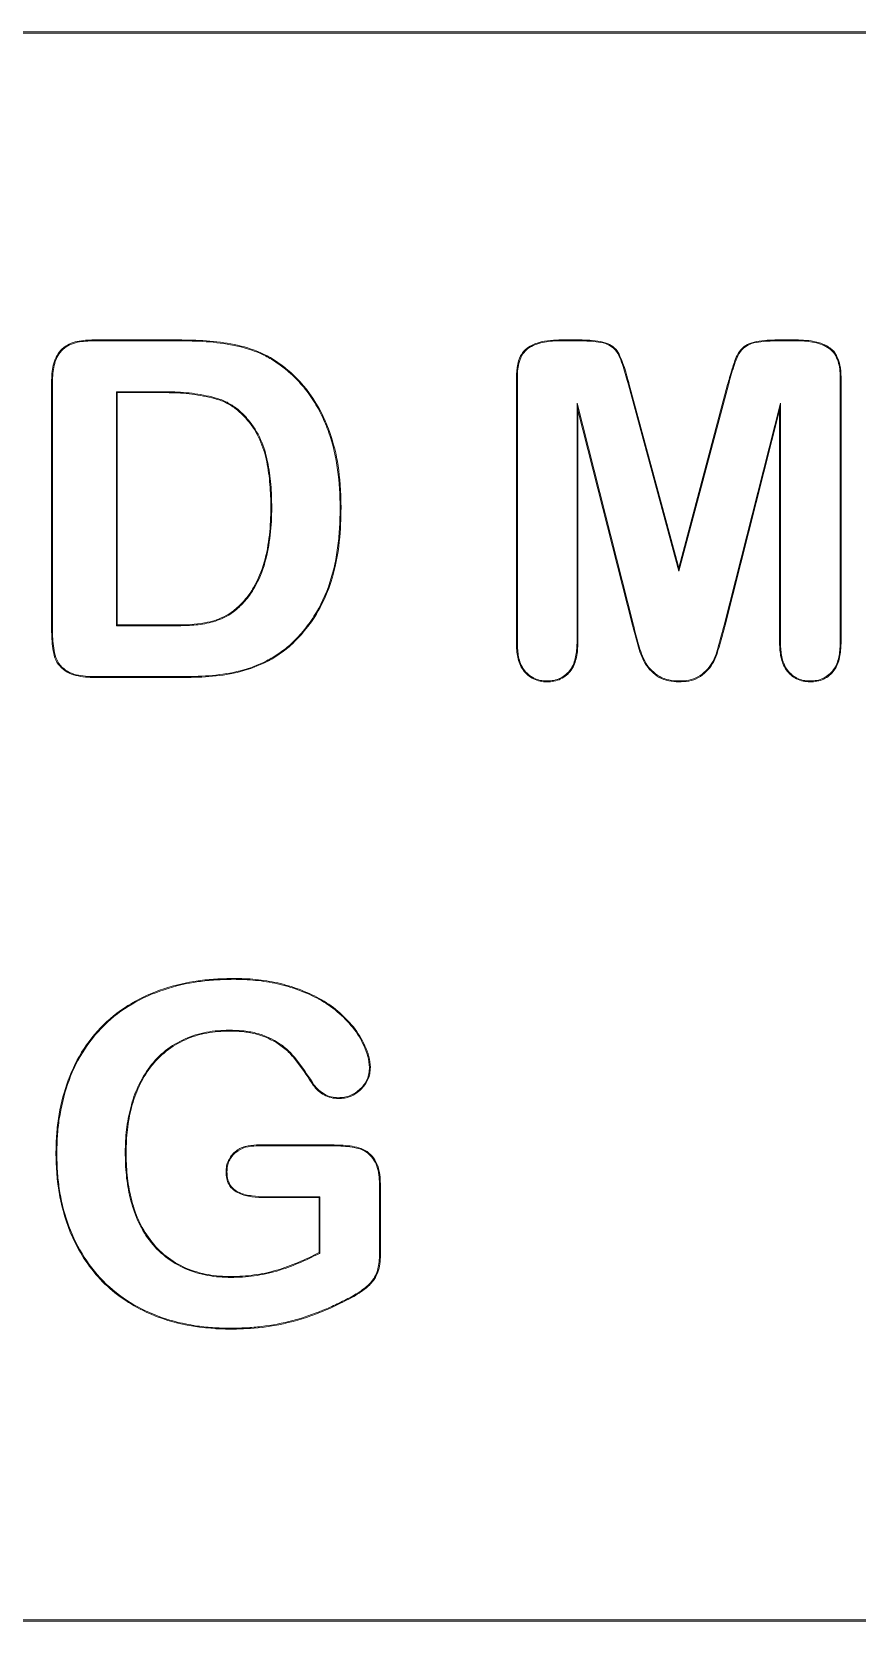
# Model space of a CAD drawing. Header units: millimetres. Extents: x 14 to 1104, y 14 to 850.
# Drawn here: x 223.49 to 231.79, y 177.63 to 193.63 of the extents above; entities that cross this region are included whole.
import ezdxf

# ---------------------------------------------------------------- set-up
doc = ezdxf.new("R2010")
doc.units = ezdxf.units.MM
doc.header["$LTSCALE"] = 4
doc.layers.add('Visible (ANSI)', color=7, linetype='Continuous', lineweight=9)
doc.layers.add('Visible Narrow (ANSI)', color=7, linetype='Continuous', lineweight=9)

msp = doc.modelspace()

# ---------------------------------------------------------------- linework, layer by layer
at = {"layer": 'Visible (ANSI)'}
for p, q in [((237.76, 193.634), (201.76, 193.634)), ((237.76, 193.621), (201.76, 193.621)), ((224.093, 190.532), (224.998, 190.532)), ((224.093, 190.523), (224.093, 190.532)), ((224.093, 190.523), (224.998, 190.523)), ((228.79, 190.532), (229.001, 190.532)), ((228.79, 190.523), (228.79, 190.532)), ((228.79, 190.523), (229.001, 190.523)), ((230.99, 190.532), (231.203, 190.532)), ((230.99, 190.523), (231.203, 190.523)), ((231.203, 190.523), (231.203, 190.532)), ((223.688, 187.619), (223.688, 190.11)), ((223.696, 190.11), (223.688, 190.11)), ((223.696, 187.619), (223.696, 190.11)), ((226.057, 190.225), (226.063, 190.232)), ((228.365, 187.477), (228.365, 190.155)), ((228.374, 190.155), (228.365, 190.155)), ((228.374, 187.478), (228.374, 190.155)), ((229.5, 190.082), (229.997, 188.237)), ((229.997, 188.237), (230.489, 190.082)), ((231.621, 190.155), (231.63, 190.155)), ((231.621, 190.155), (231.621, 187.478)), ((231.63, 190.155), (231.63, 187.477)), ((224.341, 190.011), (224.341, 187.655)), ((224.811, 190.011), (224.341, 190.011)), ((224.341, 190.011), (224.349, 190.002)), ((224.811, 190.002), (224.349, 190.002)), ((224.349, 190.002), (224.349, 187.664)), ((229.491, 190.079), (229.998, 188.204)), ((229.998, 188.204), (230.497, 190.079)), ((228.974, 189.896), (228.983, 189.826)), ((228.974, 189.896), (228.974, 187.48)), ((229.541, 187.662), (228.974, 189.896)), ((229.532, 187.66), (228.983, 189.826)), ((228.983, 189.826), (228.983, 187.48)), ((231.021, 189.896), (230.454, 187.662)), ((231.012, 189.826), (230.463, 187.66)), ((231.021, 189.896), (231.012, 189.826)), ((231.012, 187.48), (231.012, 189.826)), ((231.021, 187.48), (231.021, 189.896)), ((225.903, 188.846), (225.894, 188.846)), ((226.591, 188.841), (226.6, 188.841)), ((229.998, 188.204), (229.997, 188.237)), ((225.548, 187.819), (225.542, 187.826)), ((224.341, 187.655), (224.349, 187.664)), ((224.341, 187.655), (224.88, 187.655)), ((224.349, 187.664), (224.88, 187.664)), ((229.541, 187.662), (229.532, 187.66)), ((226.085, 187.461), (226.091, 187.455)), ((228.374, 187.478), (228.365, 187.477)), ((228.974, 187.48), (228.983, 187.48)), ((231.021, 187.48), (231.012, 187.48)), ((231.621, 187.478), (231.63, 187.477)), ((225.022, 187.143), (224.124, 187.143)), ((225.022, 187.134), (224.124, 187.134)), ((228.672, 187.099), (228.672, 187.09)), ((229.997, 187.099), (229.997, 187.09)), ((231.318, 187.099), (231.318, 187.09)), ((225.517, 184.096), (225.517, 184.104)), ((225.475, 183.584), (225.475, 183.575)), ((226.886, 183.209), (226.895, 183.209)), ((226.328, 183.035), (226.321, 183.03)), ((226.574, 182.904), (226.574, 182.895)), ((225.75, 182.428), (226.531, 182.428)), ((225.75, 182.419), (225.75, 182.428)), ((225.75, 182.419), (226.531, 182.419)), ((223.74, 182.339), (223.732, 182.339)), ((224.429, 182.357), (224.438, 182.357)), ((225.452, 182.159), (225.444, 182.159)), ((226.988, 182.015), (226.997, 182.015)), ((226.988, 182.015), (226.988, 181.362)), ((226.997, 182.015), (226.997, 181.362)), ((226.388, 181.907), (225.839, 181.907)), ((226.379, 181.898), (225.839, 181.898)), ((226.388, 181.907), (226.379, 181.898)), ((226.379, 181.345), (226.379, 181.898)), ((226.388, 181.34), (226.388, 181.907)), ((226.388, 181.34), (226.379, 181.345)), ((225.493, 181.095), (225.493, 181.104)), ((226.705, 180.9), (226.709, 180.892)), ((225.482, 180.583), (225.482, 180.574)), ((201.76, 177.647), (237.76, 177.647)), ((201.76, 177.634), (237.76, 177.634))]:
    msp.add_line(p, q, dxfattribs=at)
for points, knots in [([(223.688, 190.11), (223.689, 190.166), (223.692, 190.223), (223.719, 190.333), (223.741, 190.387), (223.819, 190.47), (223.871, 190.497), (223.98, 190.527), (224.037, 190.53), (224.093, 190.532)], [0, 0, 0, 0, 0.0001685758, 0.0001685758, 0.0003371515, 0.0003371515, 0.0005057273, 0.0005057273, 0.0006743031, 0.0006743031, 0.0006743031, 0.0006743031]), ([(223.696, 190.11), (223.698, 190.166), (223.701, 190.222), (223.727, 190.33), (223.749, 190.382), (223.824, 190.462), (223.874, 190.488), (223.981, 190.518), (224.037, 190.521), (224.093, 190.523)], [0, 0, 0, 0, 0.0001652819, 0.0001652819, 0.0003306938, 0.0003306938, 0.0004961057, 0.0004961057, 0.0006613848, 0.0006613848, 0.0006613848, 0.0006613848]), ([(224.998, 190.532), (225.092, 190.53), (225.187, 190.528), (225.375, 190.512), (225.468, 190.499), (225.652, 190.458), (225.742, 190.428), (225.869, 190.366), (225.91, 190.343), (225.989, 190.29), (226.026, 190.261), (226.063, 190.232)], [0, 0, 0, 0, 0.000283244, 0.000283244, 0.000566487, 0.000566487, 0.000849731, 0.000849731, 0.000991353, 0.000991353, 0.001132975, 0.001132975, 0.001132975, 0.001132975]), ([(224.998, 190.523), (225.092, 190.522), (225.186, 190.52), (225.373, 190.503), (225.467, 190.49), (225.65, 190.45), (225.739, 190.42), (225.865, 190.359), (225.906, 190.335), (225.983, 190.283), (226.02, 190.254), (226.057, 190.225)], [0, 0, 0, 0, 0.000281739, 0.000281739, 0.00056354, 0.00056354, 0.000845341, 0.000845341, 0.000986241, 0.000986241, 0.001126874, 0.001126874, 0.001126874, 0.001126874]), ([(228.365, 190.155), (228.366, 190.2), (228.368, 190.245), (228.388, 190.334), (228.404, 190.368), (228.424, 190.401), (228.441, 190.427), (228.486, 190.46), (228.511, 190.476), (228.635, 190.526), (228.725, 190.53), (228.79, 190.532)], [0, 0, 0, 0, 0.01342272, 0.01342272, 0.02764554, 0.02764554, 0.03441325, 0.03441325, 0.03679901, 0.03679901, 0.04184567, 0.04184567, 0.04184567, 0.04184567]), ([(228.374, 190.155), (228.375, 190.21), (228.378, 190.264), (228.402, 190.341), (228.413, 190.366), (228.441, 190.41), (228.459, 190.429), (228.524, 190.476), (228.576, 190.495), (228.681, 190.519), (228.735, 190.522), (228.79, 190.523)], [0, 0, 0, 0, 0.0001583863, 0.0001583863, 0.0002376394, 0.0002376394, 0.0003168925, 0.0003168925, 0.0004753987, 0.0004753987, 0.0006337905, 0.0006337905, 0.0006337905, 0.0006337905]), ([(229.001, 190.532), (229.069, 190.531), (229.139, 190.53), (229.245, 190.51), (229.273, 190.501), (229.322, 190.475), (229.344, 190.46), (229.382, 190.418), (229.395, 190.394), (229.446, 190.287), (229.489, 190.123), (229.5, 190.082)], [0, 0, 0, 0, 0.02035128, 0.02035128, 0.03050586, 0.03050586, 0.0384537, 0.0384537, 0.04572824, 0.04572824, 0.07078697, 0.07078697, 0.07078697, 0.07078697]), ([(229.001, 190.523), (229.065, 190.522), (229.129, 190.521), (229.223, 190.506), (229.254, 190.499), (229.31, 190.473), (229.336, 190.455), (229.377, 190.41), (229.392, 190.382), (229.417, 190.324), (229.428, 190.294), (229.458, 190.203), (229.475, 190.141), (229.491, 190.079), (229.491, 190.079), (229.491, 190.079), (229.491, 190.079), (229.491, 190.079), (229.491, 190.079), (229.491, 190.079)], [0, 0, 0, 0, 0.0001896166, 0.0001896166, 0.0002844516, 0.0002844516, 0.0003792866, 0.0003792866, 0.0004741216, 0.0004741216, 0.0005689565, 0.0005689565, 0.0007586265, 0.0007586265, 0.0007586265, 0.0007586405, 0.0007586405, 0.0007586405, 0.0007586546, 0.0007586546, 0.0007586546, 0.0007586546]), ([(230.489, 190.082), (230.501, 190.126), (230.514, 190.175), (230.549, 190.287), (230.563, 190.332), (230.6, 190.407), (230.616, 190.427), (230.645, 190.459), (230.666, 190.475), (230.717, 190.501), (230.745, 190.51), (230.852, 190.53), (230.922, 190.531), (230.99, 190.532)], [0.000001, 0.000001, 0.000001, 0.000001, 0.01366571, 0.01366571, 0.02266913, 0.02266913, 0.02970539, 0.02970539, 0.04058481, 0.04058481, 0.05338673, 0.05338673, 0.07964834, 0.07964834, 0.07964834, 0.07964834]), ([(230.497, 190.079), (230.497, 190.079), (230.497, 190.079), (230.497, 190.079), (230.497, 190.079), (230.497, 190.079), (230.497, 190.079), (230.514, 190.141), (230.531, 190.203), (230.561, 190.294), (230.572, 190.325), (230.597, 190.383), (230.613, 190.41), (230.654, 190.456), (230.68, 190.474), (230.737, 190.499), (230.768, 190.506), (230.862, 190.521), (230.926, 190.522), (230.99, 190.523)], [0, 0, 0, 0, 0.0000000141, 0.0000000141, 0.0000000141, 0.0000000282, 0.0000000282, 0.0000000282, 0.0001904265, 0.0001904265, 0.0002856256, 0.0002856256, 0.0003808247, 0.0003808247, 0.0004760239, 0.0004760239, 0.000571223, 0.000571223, 0.0007615669, 0.0007615669, 0.0007615669, 0.0007615669]), ([(231.203, 190.532), (231.268, 190.53), (231.339, 190.526), (231.45, 190.491), (231.486, 190.475), (231.553, 190.427), (231.567, 190.405), (231.584, 190.377), (231.606, 190.34), (231.628, 190.235), (231.629, 190.205), (231.63, 190.155)], [0, 0, 0, 0, 0.01971727, 0.01971727, 0.02956218, 0.02956218, 0.0405596, 0.0405596, 0.05318829, 0.05318829, 0.06177753, 0.06177753, 0.06177753, 0.06177753]), ([(231.203, 190.523), (231.257, 190.522), (231.312, 190.519), (231.417, 190.495), (231.469, 190.476), (231.534, 190.429), (231.553, 190.411), (231.581, 190.366), (231.593, 190.342), (231.608, 190.29), (231.614, 190.264), (231.62, 190.21), (231.621, 190.183), (231.621, 190.155)], [0, 0, 0, 0, 0.0001602843, 0.0001602843, 0.0003206843, 0.0003206843, 0.0004008843, 0.0004008843, 0.0004810843, 0.0004810843, 0.0005612843, 0.0005612843, 0.0006413547, 0.0006413547, 0.0006413547, 0.0006413547]), ([(226.057, 190.225), (226.105, 190.182), (226.151, 190.139), (226.236, 190.044), (226.275, 189.993), (226.345, 189.887), (226.377, 189.831), (226.433, 189.716), (226.457, 189.657), (226.52, 189.476), (226.547, 189.35), (226.584, 189.097), (226.59, 188.969), (226.591, 188.841)], [0, 0, 0, 0, 0.000189975, 0.000189975, 0.000380216, 0.000380216, 0.000570457, 0.000570457, 0.000760698, 0.000760698, 0.00114118, 0.00114118, 0.001521558, 0.001521558, 0.001521558, 0.001521558]), ([(226.063, 190.232), (226.144, 190.159), (226.229, 190.078), (226.404, 189.814), (226.452, 189.698), (226.564, 189.377), (226.596, 189.182), (226.6, 188.841)], [0, 0, 0, 0, 0.0328079, 0.0328079, 0.0649716, 0.0649716, 0.1387206, 0.1387206, 0.1387206, 0.1387206]), ([(225.903, 188.846), (225.903, 188.846), (225.903, 188.846), (225.903, 188.846), (225.902, 188.923), (225.9, 189.001), (225.887, 189.155), (225.877, 189.232), (225.845, 189.384), (225.823, 189.459), (225.759, 189.602), (225.716, 189.668), (225.642, 189.758), (225.615, 189.786), (225.557, 189.839), (225.525, 189.862), (225.458, 189.903), (225.422, 189.92), (225.349, 189.946), (225.311, 189.956), (225.197, 189.982), (225.121, 189.994), (224.966, 190.008), (224.889, 190.01), (224.812, 190.011), (224.811, 190.011), (224.811, 190.011), (224.811, 190.011)], [0, 0, 0, 0, 0.000000097, 0.000000097, 0.000000097, 0.00023111, 0.00023111, 0.000462123, 0.000462123, 0.000693135, 0.000693135, 0.000924148, 0.000924148, 0.001039654, 0.001039654, 0.001155161, 0.001155161, 0.001270667, 0.001270667, 0.001386173, 0.001386173, 0.001617186, 0.001617186, 0.001848199, 0.001848199, 0.001848199, 0.001848257, 0.001848257, 0.001848257, 0.001848257]), ([(225.894, 188.846), (225.893, 188.923), (225.891, 189), (225.878, 189.154), (225.868, 189.231), (225.837, 189.382), (225.814, 189.456), (225.752, 189.598), (225.709, 189.663), (225.635, 189.752), (225.609, 189.78), (225.551, 189.832), (225.52, 189.855), (225.454, 189.895), (225.419, 189.912), (225.346, 189.937), (225.309, 189.947), (225.196, 189.973), (225.12, 189.985), (224.966, 190), (224.889, 190.001), (224.811, 190.002)], [0, 0, 0, 0, 0.000229291, 0.000229291, 0.000458582, 0.000458582, 0.000687872, 0.000687872, 0.000917163, 0.000917163, 0.001031809, 0.001031809, 0.001146454, 0.001146454, 0.001261099, 0.001261099, 0.001375745, 0.001375745, 0.001605036, 0.001605036, 0.001834326, 0.001834326, 0.001834326, 0.001834326]), ([(225.542, 187.826), (225.577, 187.857), (225.611, 187.889), (225.67, 187.96), (225.696, 187.999), (225.766, 188.119), (225.802, 188.206), (225.852, 188.384), (225.869, 188.476), (225.89, 188.66), (225.892, 188.753), (225.894, 188.846)], [0, 0, 0, 0, 0.000138475, 0.000138475, 0.000276949, 0.000276949, 0.000553899, 0.000553899, 0.000830848, 0.000830848, 0.001107798, 0.001107798, 0.001107798, 0.001107798]), ([(225.548, 187.819), (225.548, 187.819), (225.548, 187.819), (225.548, 187.819), (225.582, 187.85), (225.617, 187.882), (225.677, 187.955), (225.703, 187.994), (225.774, 188.115), (225.81, 188.203), (225.86, 188.383), (225.877, 188.475), (225.899, 188.66), (225.901, 188.753), (225.903, 188.846), (225.903, 188.846), (225.903, 188.846), (225.903, 188.846)], [0, 0, 0, 0, 0.000000205, 0.000000205, 0.000000205, 0.000139592, 0.000139592, 0.000278979, 0.000278979, 0.000557752, 0.000557752, 0.000836525, 0.000836525, 0.001115298, 0.001115298, 0.001115298, 0.001115396, 0.001115396, 0.001115396, 0.001115396]), ([(226.591, 188.841), (226.59, 188.778), (226.589, 188.715), (226.582, 188.588), (226.577, 188.525), (226.552, 188.337), (226.527, 188.213), (226.449, 187.972), (226.395, 187.857), (226.294, 187.697), (226.256, 187.646), (226.176, 187.549), (226.131, 187.505), (226.085, 187.461)], [0, 0, 0, 0, 0.000189254, 0.000189254, 0.000378612, 0.000378612, 0.000757328, 0.000757328, 0.001136044, 0.001136044, 0.001325403, 0.001325403, 0.001514457, 0.001514457, 0.001514457, 0.001514457]), ([(226.6, 188.841), (226.597, 188.636), (226.592, 188.384), (226.443, 187.926), (226.377, 187.811), (226.247, 187.606), (226.146, 187.507), (226.091, 187.455)], [0, 0, 0, 0, 0.0617005, 0.0617005, 0.0958238, 0.0958238, 0.1679779, 0.1679779, 0.1679779, 0.1679779]), ([(224.88, 187.664), (225.05, 187.665), (225.133, 187.665), (225.307, 187.699), (225.362, 187.72), (225.468, 187.765), (225.506, 187.795), (225.542, 187.826)], [0.000001, 0.000001, 0.000001, 0.000001, 0.0510871, 0.0510871, 0.0935853, 0.0935853, 0.1897257, 0.1897257, 0.1897257, 0.1897257]), ([(224.88, 187.655), (224.88, 187.655), (224.88, 187.655), (224.88, 187.655), (224.88, 187.655), (224.88, 187.655), (224.88, 187.655), (224.938, 187.655), (224.996, 187.655), (225.113, 187.66), (225.172, 187.664), (225.287, 187.686), (225.344, 187.703), (225.425, 187.737), (225.452, 187.75), (225.502, 187.782), (225.525, 187.8), (225.548, 187.819), (225.548, 187.819), (225.548, 187.819), (225.548, 187.819)], [0, 0, 0, 0, 0.0000000149, 0.0000000149, 0.0000000149, 0.0000000299, 0.0000000299, 0.0000000299, 0.0001763138, 0.0001763138, 0.0003525976, 0.0003525976, 0.0005288815, 0.0005288815, 0.0006170234, 0.0006170234, 0.0007051654, 0.0007051654, 0.0007051654, 0.000705373, 0.000705373, 0.000705373, 0.000705373]), ([(224.124, 187.134), (224.092, 187.135), (224.06, 187.135), (223.996, 187.141), (223.964, 187.147), (223.902, 187.162), (223.871, 187.173), (223.816, 187.205), (223.791, 187.226), (223.749, 187.275), (223.733, 187.303), (223.711, 187.364), (223.706, 187.395), (223.691, 187.49), (223.689, 187.555), (223.688, 187.619)], [0, 0, 0, 0, 0.0000947208, 0.0000947208, 0.0001894415, 0.0001894415, 0.0002841623, 0.0002841623, 0.000378883, 0.000378883, 0.0004736038, 0.0004736038, 0.0005683246, 0.0005683246, 0.0007577661, 0.0007577661, 0.0007577661, 0.0007577661]), ([(224.124, 187.143), (224.092, 187.143), (224.06, 187.144), (223.997, 187.15), (223.966, 187.155), (223.904, 187.17), (223.875, 187.181), (223.821, 187.212), (223.797, 187.232), (223.756, 187.279), (223.741, 187.307), (223.72, 187.366), (223.714, 187.397), (223.7, 187.491), (223.697, 187.555), (223.696, 187.619)], [0, 0, 0, 0, 0.0000929555, 0.0000929555, 0.0001859763, 0.0001859763, 0.000278997, 0.000278997, 0.0003720177, 0.0003720177, 0.0004650384, 0.0004650384, 0.0005580591, 0.0005580591, 0.0007440331, 0.0007440331, 0.0007440331, 0.0007440331]), ([(229.997, 187.09), (229.964, 187.091), (229.93, 187.093), (229.864, 187.108), (229.832, 187.119), (229.772, 187.152), (229.746, 187.173), (229.698, 187.221), (229.677, 187.247), (229.626, 187.335), (229.603, 187.399), (229.566, 187.53), (229.55, 187.595), (229.532, 187.66)], [0, 0, 0, 0, 0.0001006577, 0.0001006577, 0.0002013154, 0.0002013154, 0.0003019731, 0.0003019731, 0.0004026308, 0.0004026308, 0.0006039462, 0.0006039462, 0.0008052617, 0.0008052617, 0.0008052617, 0.0008052617]), ([(229.997, 187.099), (229.964, 187.1), (229.931, 187.102), (229.866, 187.116), (229.835, 187.127), (229.778, 187.159), (229.751, 187.18), (229.704, 187.226), (229.684, 187.252), (229.634, 187.339), (229.611, 187.402), (229.575, 187.532), (229.558, 187.597), (229.541, 187.662)], [0, 0, 0, 0, 0.0000989188, 0.0000989188, 0.0001981084, 0.0001981084, 0.0002972979, 0.0002972979, 0.0003964874, 0.0003964874, 0.0005948665, 0.0005948665, 0.0007931577, 0.0007931577, 0.0007931577, 0.0007931577]), ([(230.454, 187.662), (230.438, 187.597), (230.42, 187.531), (230.383, 187.401), (230.366, 187.335), (230.314, 187.25), (230.292, 187.225), (230.245, 187.177), (230.22, 187.156), (230.161, 187.125), (230.13, 187.114), (230.065, 187.101), (230.031, 187.1), (229.997, 187.099)], [0, 0, 0, 0, 0.0002008117, 0.0002008117, 0.0004016233, 0.0004016233, 0.0005020292, 0.0005020292, 0.000602435, 0.000602435, 0.0007028408, 0.0007028408, 0.0008029738, 0.0008029738, 0.0008029738, 0.0008029738]), ([(230.463, 187.66), (230.446, 187.594), (230.429, 187.529), (230.391, 187.399), (230.374, 187.331), (230.321, 187.245), (230.299, 187.219), (230.251, 187.17), (230.225, 187.149), (230.165, 187.116), (230.132, 187.105), (230.065, 187.092), (230.031, 187.091), (229.997, 187.09)], [0, 0, 0, 0, 0.0002036195, 0.0002036195, 0.0004072389, 0.0004072389, 0.0005090487, 0.0005090487, 0.0006108584, 0.0006108584, 0.0007126681, 0.0007126681, 0.0008144779, 0.0008144779, 0.0008144779, 0.0008144779]), ([(226.085, 187.461), (226.049, 187.431), (226.012, 187.401), (225.934, 187.348), (225.893, 187.324), (225.767, 187.259), (225.678, 187.226), (225.403, 187.154), (225.211, 187.145), (225.022, 187.143)], [0, 0, 0, 0, 0.000141036, 0.000141036, 0.000282375, 0.000282375, 0.000565051, 0.000565051, 0.001130356, 0.001130356, 0.001130356, 0.001130356]), ([(226.091, 187.455), (226.054, 187.424), (226.017, 187.394), (225.938, 187.341), (225.898, 187.316), (225.77, 187.251), (225.681, 187.218), (225.404, 187.145), (225.211, 187.136), (225.022, 187.134)], [0, 0, 0, 0, 0.000142077, 0.000142077, 0.000284153, 0.000284153, 0.000568306, 0.000568306, 0.001136612, 0.001136612, 0.001136612, 0.001136612]), ([(228.672, 187.09), (228.649, 187.091), (228.626, 187.092), (228.58, 187.102), (228.558, 187.11), (228.495, 187.14), (228.458, 187.172), (228.405, 187.248), (228.388, 187.293), (228.368, 187.384), (228.366, 187.431), (228.365, 187.477)], [0, 0, 0, 0, 0.0000690452, 0.0000690452, 0.0001380905, 0.0001380905, 0.0002761809, 0.0002761809, 0.0004142714, 0.0004142714, 0.0005523618, 0.0005523618, 0.0005523618, 0.0005523618]), ([(228.672, 187.099), (228.649, 187.1), (228.626, 187.101), (228.582, 187.11), (228.561, 187.118), (228.5, 187.148), (228.465, 187.178), (228.413, 187.252), (228.396, 187.296), (228.377, 187.385), (228.375, 187.431), (228.374, 187.478)], [0, 0, 0, 0, 0.0000669143, 0.0000669143, 0.0001342671, 0.0001342671, 0.0002689726, 0.0002689726, 0.000403678, 0.000403678, 0.0005382467, 0.0005382467, 0.0005382467, 0.0005382467]), ([(228.983, 187.48), (228.981, 187.433), (228.979, 187.385), (228.959, 187.294), (228.943, 187.248), (228.888, 187.171), (228.852, 187.139), (228.788, 187.109), (228.766, 187.101), (228.719, 187.092), (228.696, 187.091), (228.672, 187.09)], [0, 0, 0, 0, 0.0001402475, 0.0001402475, 0.0002804951, 0.0002804951, 0.0004207426, 0.0004207426, 0.0004908664, 0.0004908664, 0.0005609902, 0.0005609902, 0.0005609902, 0.0005609902]), ([(228.974, 187.48), (228.972, 187.433), (228.97, 187.386), (228.95, 187.296), (228.935, 187.252), (228.882, 187.178), (228.846, 187.147), (228.785, 187.117), (228.763, 187.11), (228.719, 187.101), (228.696, 187.1), (228.672, 187.099)], [0, 0, 0, 0, 0.0001369737, 0.0001369737, 0.0002740748, 0.0002740748, 0.000411176, 0.000411176, 0.0004797265, 0.0004797265, 0.0005478338, 0.0005478338, 0.0005478338, 0.0005478338]), ([(231.318, 187.09), (231.294, 187.091), (231.271, 187.093), (231.226, 187.102), (231.203, 187.11), (231.141, 187.142), (231.105, 187.174), (231.052, 187.25), (231.036, 187.295), (231.016, 187.386), (231.014, 187.433), (231.012, 187.48)], [0, 0, 0, 0, 0.0000689897, 0.0000689897, 0.0001379793, 0.0001379793, 0.0002759587, 0.0002759587, 0.000413938, 0.000413938, 0.0005519173, 0.0005519173, 0.0005519173, 0.0005519173]), ([(231.318, 187.099), (231.295, 187.1), (231.272, 187.101), (231.228, 187.11), (231.207, 187.118), (231.146, 187.149), (231.111, 187.18), (231.06, 187.254), (231.044, 187.298), (231.025, 187.387), (231.023, 187.433), (231.021, 187.48)], [0, 0, 0, 0, 0.0000668318, 0.0000668318, 0.0001341055, 0.0001341055, 0.0002686529, 0.0002686529, 0.0004032003, 0.0004032003, 0.0005376178, 0.0005376178, 0.0005376178, 0.0005376178]), ([(231.621, 187.478), (231.62, 187.431), (231.618, 187.384), (231.598, 187.294), (231.582, 187.25), (231.529, 187.176), (231.492, 187.146), (231.431, 187.116), (231.409, 187.109), (231.364, 187.101), (231.341, 187.1), (231.318, 187.099)], [0, 0, 0, 0, 0.0001371447, 0.0001371447, 0.0002744218, 0.0002744218, 0.000411699, 0.000411699, 0.0004803375, 0.0004803375, 0.0005485286, 0.0005485286, 0.0005485286, 0.0005485286]), ([(231.63, 187.477), (231.629, 187.431), (231.626, 187.383), (231.606, 187.291), (231.59, 187.246), (231.535, 187.17), (231.498, 187.138), (231.434, 187.108), (231.411, 187.101), (231.365, 187.092), (231.341, 187.091), (231.318, 187.09)], [0, 0, 0, 0, 0.0001404333, 0.0001404333, 0.0002808665, 0.0002808665, 0.0004212998, 0.0004212998, 0.0004915164, 0.0004915164, 0.0005617331, 0.0005617331, 0.0005617331, 0.0005617331]), ([(223.732, 182.339), (223.733, 182.399), (223.734, 182.458), (223.742, 182.576), (223.748, 182.635), (223.775, 182.811), (223.802, 182.927), (223.879, 183.151), (223.929, 183.26), (224.052, 183.462), (224.126, 183.556), (224.296, 183.722), (224.391, 183.794), (224.595, 183.914), (224.704, 183.962), (224.929, 184.037), (225.045, 184.064), (225.221, 184.089), (225.28, 184.095), (225.398, 184.102), (225.457, 184.103), (225.517, 184.104)], [0, 0, 0, 0, 0.000177263, 0.000177263, 0.000354525, 0.000354525, 0.000709051, 0.000709051, 0.001063576, 0.001063576, 0.001418102, 0.001418102, 0.001772627, 0.001772627, 0.002127153, 0.002127153, 0.002481678, 0.002481678, 0.002658941, 0.002658941, 0.002836204, 0.002836204, 0.002836204, 0.002836204]), ([(223.74, 182.339), (223.742, 182.399), (223.743, 182.458), (223.751, 182.575), (223.757, 182.634), (223.783, 182.809), (223.811, 182.924), (223.887, 183.148), (223.936, 183.256), (224.059, 183.457), (224.133, 183.55), (224.301, 183.715), (224.396, 183.787), (224.599, 183.906), (224.707, 183.954), (224.931, 184.029), (225.047, 184.055), (225.222, 184.081), (225.281, 184.086), (225.398, 184.093), (225.458, 184.094), (225.517, 184.096)], [0, 0, 0, 0, 0.000176224, 0.000176224, 0.000352631, 0.000352631, 0.000705444, 0.000705444, 0.001058257, 0.001058257, 0.001411069, 0.001411069, 0.001763882, 0.001763882, 0.002116695, 0.002116695, 0.002469508, 0.002469508, 0.002645914, 0.002645914, 0.002822159, 0.002822159, 0.002822159, 0.002822159]), ([(225.517, 184.104), (225.592, 184.103), (225.666, 184.102), (225.815, 184.087), (225.889, 184.075), (226.036, 184.043), (226.107, 184.021), (226.248, 183.969), (226.316, 183.939), (226.513, 183.831), (226.63, 183.732), (226.771, 183.558), (226.81, 183.493), (226.856, 183.391), (226.87, 183.356), (226.889, 183.284), (226.893, 183.246), (226.895, 183.209)], [0, 0, 0, 0, 0.000222348, 0.000222348, 0.000444697, 0.000444697, 0.000667045, 0.000667045, 0.000889393, 0.000889393, 0.00133409, 0.00133409, 0.001556438, 0.001556438, 0.001667612, 0.001667612, 0.001778786, 0.001778786, 0.001778786, 0.001778786]), ([(225.517, 184.096), (225.592, 184.094), (225.666, 184.093), (225.814, 184.078), (225.888, 184.067), (226.033, 184.034), (226.105, 184.013), (226.244, 183.961), (226.313, 183.931), (226.508, 183.824), (226.624, 183.726), (226.764, 183.553), (226.802, 183.489), (226.848, 183.388), (226.862, 183.353), (226.88, 183.282), (226.884, 183.246), (226.886, 183.209)], [0, 0, 0, 0, 0.000220538, 0.000220538, 0.000441236, 0.000441236, 0.000661934, 0.000661934, 0.000882632, 0.000882632, 0.001324029, 0.001324029, 0.001544727, 0.001544727, 0.001655076, 0.001655076, 0.001764906, 0.001764906, 0.001764906, 0.001764906]), ([(225.475, 183.584), (225.475, 183.584), (225.474, 183.584), (225.474, 183.584), (225.399, 183.581), (225.323, 183.578), (225.173, 183.55), (225.1, 183.527), (224.961, 183.465), (224.895, 183.426), (224.776, 183.331), (224.723, 183.276), (224.631, 183.155), (224.591, 183.09), (224.528, 182.951), (224.503, 182.88), (224.465, 182.733), (224.45, 182.658), (224.433, 182.508), (224.431, 182.432), (224.429, 182.357), (224.429, 182.357), (224.429, 182.357), (224.429, 182.357)], [0, 0, 0, 0, 0.000000203, 0.000000203, 0.000000203, 0.000225044, 0.000225044, 0.000449885, 0.000449885, 0.000674726, 0.000674726, 0.000899567, 0.000899567, 0.001124408, 0.001124408, 0.001349249, 0.001349249, 0.00157409, 0.00157409, 0.001798931, 0.001798931, 0.001798931, 0.001799091, 0.001799091, 0.001799091, 0.001799091]), ([(225.475, 183.575), (225.399, 183.573), (225.324, 183.569), (225.176, 183.541), (225.103, 183.519), (224.966, 183.457), (224.9, 183.419), (224.782, 183.325), (224.729, 183.27), (224.638, 183.15), (224.599, 183.085), (224.537, 182.948), (224.511, 182.877), (224.473, 182.731), (224.459, 182.657), (224.442, 182.507), (224.439, 182.432), (224.438, 182.357)], [0, 0, 0, 0, 0.000223222, 0.000223222, 0.000446444, 0.000446444, 0.000669665, 0.000669665, 0.000892887, 0.000892887, 0.001116109, 0.001116109, 0.001339331, 0.001339331, 0.001562552, 0.001562552, 0.001785774, 0.001785774, 0.001785774, 0.001785774]), ([(226.328, 183.035), (226.279, 183.109), (226.23, 183.183), (226.149, 183.29), (226.121, 183.325), (226.059, 183.39), (226.024, 183.419), (225.912, 183.495), (225.829, 183.534), (225.698, 183.566), (225.653, 183.573), (225.564, 183.582), (225.519, 183.583), (225.475, 183.584), (225.475, 183.584), (225.475, 183.584), (225.475, 183.584)], [0, 0, 0, 0, 0.000269377, 0.000269377, 0.000404313, 0.000404313, 0.000539249, 0.000539249, 0.000809121, 0.000809121, 0.000944057, 0.000944057, 0.001078994, 0.001078994, 0.001078994, 0.0010792, 0.0010792, 0.0010792, 0.0010792]), ([(226.321, 183.03), (226.272, 183.104), (226.223, 183.178), (226.142, 183.285), (226.114, 183.319), (226.053, 183.384), (226.018, 183.412), (225.908, 183.487), (225.826, 183.526), (225.696, 183.558), (225.652, 183.565), (225.564, 183.573), (225.519, 183.574), (225.475, 183.575)], [0, 0, 0, 0, 0.000267764, 0.000267764, 0.000401646, 0.000401646, 0.000535528, 0.000535528, 0.000803292, 0.000803292, 0.000937174, 0.000937174, 0.001071056, 0.001071056, 0.001071056, 0.001071056]), ([(226.895, 183.209), (226.894, 183.188), (226.892, 183.167), (226.885, 183.126), (226.879, 183.106), (226.855, 183.049), (226.829, 183.015), (226.769, 182.957), (226.734, 182.933), (226.676, 182.91), (226.656, 182.904), (226.615, 182.897), (226.594, 182.896), (226.574, 182.895)], [0, 0, 0, 0, 0.0000617729, 0.0000617729, 0.0001235459, 0.0001235459, 0.0002470917, 0.0002470917, 0.0003706376, 0.0003706376, 0.0004324105, 0.0004324105, 0.0004941834, 0.0004941834, 0.0004941834, 0.0004941834]), ([(226.886, 183.209), (226.885, 183.188), (226.884, 183.168), (226.877, 183.128), (226.871, 183.109), (226.847, 183.053), (226.823, 183.02), (226.764, 182.964), (226.73, 182.941), (226.674, 182.918), (226.654, 182.912), (226.615, 182.906), (226.594, 182.905), (226.574, 182.904)], [0, 0, 0, 0, 0.0000595807, 0.0000595807, 0.0001196713, 0.0001196713, 0.0002398524, 0.0002398524, 0.0003600336, 0.0003600336, 0.0004201242, 0.0004201242, 0.0004797213, 0.0004797213, 0.0004797213, 0.0004797213]), ([(226.574, 182.895), (226.549, 182.897), (226.524, 182.899), (226.476, 182.91), (226.453, 182.92), (226.409, 182.943), (226.388, 182.958), (226.352, 182.991), (226.336, 183.01), (226.321, 183.03)], [0, 0, 0, 0, 0.0000734125, 0.0000734125, 0.0001468251, 0.0001468251, 0.0002202376, 0.0002202376, 0.0002936501, 0.0002936501, 0.0002936501, 0.0002936501]), ([(226.574, 182.904), (226.549, 182.906), (226.525, 182.908), (226.479, 182.918), (226.456, 182.928), (226.414, 182.951), (226.394, 182.964), (226.359, 182.997), (226.343, 183.016), (226.328, 183.035)], [0, 0, 0, 0, 0.0000712781, 0.0000712781, 0.0001430498, 0.0001430498, 0.0002148215, 0.0002148215, 0.000286121, 0.000286121, 0.000286121, 0.000286121]), ([(225.444, 182.159), (225.444, 182.179), (225.445, 182.198), (225.452, 182.235), (225.459, 182.253), (225.483, 182.305), (225.506, 182.336), (225.565, 182.385), (225.6, 182.403), (225.673, 182.424), (225.712, 182.426), (225.75, 182.428)], [0, 0, 0, 0, 0.0000565409, 0.0000565409, 0.0001130819, 0.0001130819, 0.0002261638, 0.0002261638, 0.0003392457, 0.0003392457, 0.0004523276, 0.0004523276, 0.0004523276, 0.0004523276]), ([(225.452, 182.159), (225.453, 182.178), (225.454, 182.197), (225.461, 182.233), (225.467, 182.25), (225.49, 182.301), (225.513, 182.33), (225.57, 182.377), (225.603, 182.395), (225.674, 182.415), (225.712, 182.417), (225.75, 182.419)], [0, 0, 0, 0, 0.0000545096, 0.0000545096, 0.0001093741, 0.0001093741, 0.0002191031, 0.0002191031, 0.000328832, 0.000328832, 0.0004383867, 0.0004383867, 0.0004383867, 0.0004383867]), ([(226.531, 182.428), (226.592, 182.427), (226.653, 182.425), (226.743, 182.41), (226.773, 182.403), (226.83, 182.382), (226.857, 182.367), (226.927, 182.308), (226.959, 182.254), (226.993, 182.137), (226.995, 182.075), (226.997, 182.015)], [0, 0, 0, 0, 0.0001814612, 0.0001814612, 0.0002721918, 0.0002721918, 0.0003629224, 0.0003629224, 0.0005443837, 0.0005443837, 0.0007258449, 0.0007258449, 0.0007258449, 0.0007258449]), ([(226.531, 182.419), (226.592, 182.418), (226.652, 182.416), (226.741, 182.401), (226.77, 182.395), (226.826, 182.374), (226.852, 182.36), (226.919, 182.303), (226.951, 182.25), (226.984, 182.136), (226.986, 182.075), (226.988, 182.015)], [0, 0, 0, 0, 0.0001781673, 0.0001781673, 0.0002672697, 0.0002672697, 0.000356372, 0.000356372, 0.0005345766, 0.0005345766, 0.000712658, 0.000712658, 0.000712658, 0.000712658]), ([(225.482, 180.574), (225.366, 180.577), (225.229, 180.58), (224.931, 180.638), (224.79, 180.676), (224.477, 180.823), (224.327, 180.925), (224.076, 181.179), (223.976, 181.33), (223.83, 181.65), (223.793, 181.793), (223.737, 182.087), (223.734, 182.222), (223.732, 182.339)], [0, 0, 0, 0, 0.0350147, 0.0350147, 0.058747, 0.058747, 0.0843019, 0.0843019, 0.1098671, 0.1098671, 0.1344322, 0.1344322, 0.1730647, 0.1730647, 0.1730647, 0.1730647]), ([(225.482, 180.583), (225.424, 180.584), (225.365, 180.586), (225.249, 180.593), (225.191, 180.6), (225.018, 180.627), (224.905, 180.653), (224.575, 180.77), (224.37, 180.893), (224.043, 181.225), (223.924, 181.431), (223.809, 181.761), (223.783, 181.875), (223.757, 182.048), (223.75, 182.106), (223.743, 182.223), (223.742, 182.281), (223.74, 182.339)], [0, 0, 0, 0, 0.000174154, 0.000174154, 0.000348471, 0.000348471, 0.000697104, 0.000697104, 0.001394369, 0.001394369, 0.002091635, 0.002091635, 0.002440268, 0.002440268, 0.002614584, 0.002614584, 0.002788718, 0.002788718, 0.002788718, 0.002788718]), ([(224.429, 182.357), (224.429, 182.357), (224.429, 182.357), (224.429, 182.356), (224.43, 182.279), (224.432, 182.201), (224.448, 182.046), (224.461, 181.969), (224.516, 181.742), (224.577, 181.594), (224.719, 181.407), (224.774, 181.351), (224.896, 181.253), (224.964, 181.213), (225.108, 181.151), (225.183, 181.128), (225.299, 181.108), (225.338, 181.102), (225.415, 181.097), (225.454, 181.096), (225.493, 181.095), (225.493, 181.095), (225.493, 181.095), (225.493, 181.095)], [0, 0, 0, 0, 0.00000016, 0.00000016, 0.00000016, 0.000232025, 0.000232025, 0.000463891, 0.000463891, 0.000927622, 0.000927622, 0.001159487, 0.001159487, 0.001391352, 0.001391352, 0.001623218, 0.001623218, 0.00173915, 0.00173915, 0.001855083, 0.001855083, 0.001855083, 0.001855261, 0.001855261, 0.001855261, 0.001855261]), ([(224.438, 182.357), (224.439, 182.279), (224.441, 182.202), (224.457, 182.047), (224.47, 181.971), (224.524, 181.745), (224.585, 181.599), (224.726, 181.413), (224.78, 181.357), (224.901, 181.26), (224.968, 181.22), (225.111, 181.159), (225.186, 181.137), (225.3, 181.116), (225.338, 181.111), (225.416, 181.105), (225.455, 181.105), (225.493, 181.104)], [0, 0, 0, 0, 0.000230155, 0.000230155, 0.000460311, 0.000460311, 0.000920622, 0.000920622, 0.001150777, 0.001150777, 0.001380932, 0.001380932, 0.001611088, 0.001611088, 0.001726166, 0.001726166, 0.001841243, 0.001841243, 0.001841243, 0.001841243]), ([(225.839, 181.898), (225.794, 181.899), (225.749, 181.9), (225.659, 181.914), (225.615, 181.923), (225.533, 181.96), (225.496, 181.99), (225.462, 182.048), (225.454, 182.07), (225.446, 182.114), (225.445, 182.137), (225.444, 182.159)], [0, 0, 0, 0, 0.000134755, 0.000134755, 0.0002695101, 0.0002695101, 0.0004042651, 0.0004042651, 0.0004716426, 0.0004716426, 0.0005390201, 0.0005390201, 0.0005390201, 0.0005390201]), ([(225.839, 181.907), (225.794, 181.907), (225.749, 181.909), (225.661, 181.922), (225.617, 181.931), (225.537, 181.967), (225.502, 181.996), (225.47, 182.052), (225.463, 182.073), (225.454, 182.115), (225.453, 182.137), (225.452, 182.159)], [0, 0, 0, 0, 0.0001313952, 0.0001313952, 0.0002628428, 0.0002628428, 0.0003942903, 0.0003942903, 0.0004600141, 0.0004600141, 0.0005253773, 0.0005253773, 0.0005253773, 0.0005253773]), ([(225.493, 181.104), (225.532, 181.105), (225.571, 181.105), (225.648, 181.11), (225.686, 181.114), (225.801, 181.13), (225.877, 181.146), (226.026, 181.189), (226.098, 181.216), (226.241, 181.276), (226.31, 181.31), (226.379, 181.345)], [0, 0, 0, 0, 0.0001158586, 0.0001158586, 0.0002317171, 0.0002317171, 0.0004634342, 0.0004634342, 0.0006951514, 0.0006951514, 0.0009268685, 0.0009268685, 0.0009268685, 0.0009268685]), ([(225.493, 181.095), (225.493, 181.095), (225.493, 181.095), (225.493, 181.095), (225.532, 181.096), (225.571, 181.097), (225.649, 181.101), (225.687, 181.105), (225.803, 181.121), (225.879, 181.137), (226.028, 181.181), (226.101, 181.208), (226.245, 181.268), (226.314, 181.302), (226.383, 181.337), (226.385, 181.338), (226.386, 181.339), (226.388, 181.34)], [0, 0, 0, 0, 0.0000001788, 0.0000001788, 0.0000001788, 0.0001165351, 0.0001165351, 0.0002328914, 0.0002328914, 0.000465604, 0.000465604, 0.0006983166, 0.0006983166, 0.0009310292, 0.0009310292, 0.0009310292, 0.0009363886, 0.0009363886, 0.0009363886, 0.0009363886]), ([(226.988, 181.362), (226.988, 181.313), (226.986, 181.264), (226.97, 181.168), (226.955, 181.122), (226.902, 181.043), (226.866, 181.009), (226.789, 180.95), (226.747, 180.925), (226.705, 180.9)], [0, 0, 0, 0, 0.0001458243, 0.0001458243, 0.0002916807, 0.0002916807, 0.000437537, 0.000437537, 0.0005831554, 0.0005831554, 0.0005831554, 0.0005831554]), ([(226.997, 181.362), (226.997, 181.306), (226.994, 181.243), (226.969, 181.13), (226.947, 181.094), (226.912, 181.043), (226.883, 181.014), (226.805, 180.949), (226.759, 180.922), (226.709, 180.892)], [0, 0, 0, 0, 0.0165922, 0.0165922, 0.0346491, 0.0346491, 0.069476, 0.069476, 0.1206207, 0.1206207, 0.1206207, 0.1206207]), ([(226.705, 180.9), (226.657, 180.875), (226.61, 180.851), (226.514, 180.805), (226.465, 180.784), (226.317, 180.723), (226.217, 180.688), (226.011, 180.633), (225.907, 180.614), (225.748, 180.595), (225.695, 180.59), (225.589, 180.585), (225.536, 180.584), (225.482, 180.583)], [0, 0, 0, 0, 0.000158874, 0.000158874, 0.000317988, 0.000317988, 0.000636215, 0.000636215, 0.000954442, 0.000954442, 0.001113556, 0.001113556, 0.001272507, 0.001272507, 0.001272507, 0.001272507]), ([(226.709, 180.892), (226.555, 180.813), (226.373, 180.72), (225.852, 180.582), (225.656, 180.577), (225.482, 180.574)], [0, 0, 0, 0, 0.0519007, 0.0519007, 0.105701, 0.105701, 0.105701, 0.105701])]:
    msp.add_open_spline(points, degree=3, knots=knots, dxfattribs=at)
at = {"layer": 'Visible Narrow (ANSI)'}
for p, q in [((224.998, 190.523), (224.998, 190.532)), ((229.001, 190.523), (229.001, 190.532)), ((230.99, 190.523), (230.99, 190.532)), ((229.491, 190.079), (229.5, 190.082)), ((230.497, 190.079), (230.489, 190.082)), ((224.811, 190.011), (224.811, 190.002)), ((223.696, 187.619), (223.688, 187.619)), ((224.88, 187.655), (224.88, 187.664)), ((230.454, 187.662), (230.463, 187.66)), ((224.124, 187.143), (224.124, 187.134)), ((225.022, 187.143), (225.022, 187.134)), ((226.531, 182.419), (226.531, 182.428)), ((225.839, 181.907), (225.839, 181.898)), ((226.988, 181.362), (226.997, 181.362))]:
    msp.add_line(p, q, dxfattribs=at)

doc.saveas('drawing.dxf')
